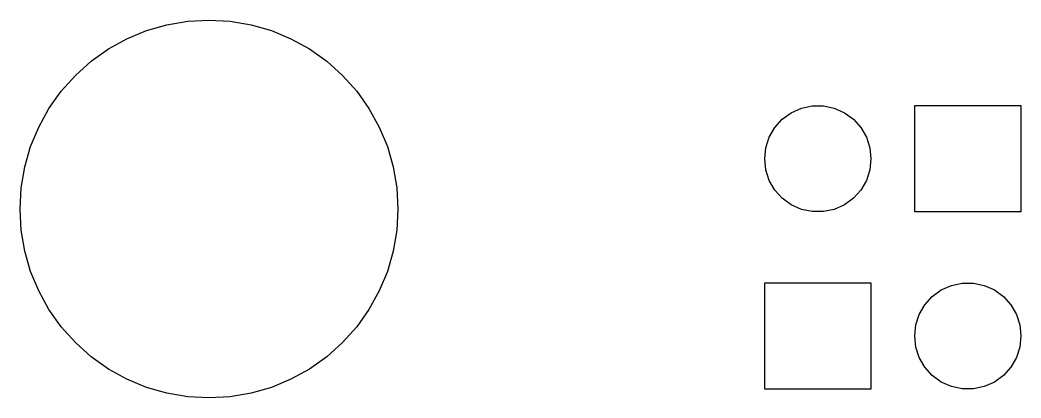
# Model space of a CAD drawing. Extents: x 102.1 to 177.9, y -148.1 to -124.3.
# Drawn here: x 160.95 to 177.9, y -148.05 to -141.65 of the extents above; entities that cross this region are included whole.
import ezdxf

# ---------------------------------------------------------------- set-up
doc = ezdxf.new("R2010")
doc.units = 0
doc.layers.add('BLACK', color=7, linetype='CONTINUOUS')

msp = doc.modelspace()

# ---------------------------------------------------------------- linework, layer by layer
at = {"layer": 'BLACK', "linetype": 'CONTINUOUS'}
for p, q in [((163.437933, -141.730231), (163.791714, -141.670121)), ((163.791714, -141.670121), (164.15, -141.65)), ((164.15, -141.65), (164.508286, -141.670121)), ((164.508286, -141.670121), (164.862067, -141.730231)), ((162.761572, -141.9669), (163.093107, -141.829573)), ((163.093107, -141.829573), (163.437933, -141.730231)), ((164.862067, -141.730231), (165.206893, -141.829573)), ((165.206893, -141.829573), (165.538428, -141.9669)), ((162.447497, -142.140483), (162.761572, -141.9669)), ((165.538428, -141.9669), (165.852503, -142.140483)), ((162.154833, -142.348139), (162.447497, -142.140483)), ((165.852503, -142.140483), (166.145167, -142.348139)), ((161.887258, -142.587258), (162.154833, -142.348139)), ((166.145167, -142.348139), (166.412742, -142.587258)), ((161.648139, -142.854833), (161.887258, -142.587258)), ((166.412742, -142.587258), (166.651861, -142.854833)), ((161.440483, -143.147497), (161.648139, -142.854833)), ((166.651861, -142.854833), (166.859517, -143.147497)), ((161.2669, -143.461572), (161.440483, -143.147497)), ((166.859517, -143.147497), (167.0331, -143.461572)), ((173.857782, -143.33117), (174.01, -143.220577)), ((174.01, -143.220577), (174.181885, -143.144049)), ((174.181885, -143.144049), (174.365924, -143.10493)), ((174.365924, -143.10493), (174.554076, -143.10493)), ((174.554076, -143.10493), (174.738115, -143.144049)), ((174.738115, -143.144049), (174.91, -143.220577)), ((174.91, -143.220577), (175.062218, -143.33117)), ((176.1, -144.9), (176.1, -143.1)), ((176.1, -143.1), (177.9, -143.1)), ((177.9, -143.1), (177.9, -144.9)), ((173.731885, -143.470993), (173.857782, -143.33117)), ((175.062218, -143.33117), (175.188115, -143.470993)), ((161.129573, -143.793107), (161.2669, -143.461572)), ((167.0331, -143.461572), (167.170427, -143.793107)), ((173.637809, -143.633937), (173.731885, -143.470993)), ((175.188115, -143.470993), (175.282191, -143.633937)), ((173.579667, -143.812879), (173.637809, -143.633937)), ((175.282191, -143.633937), (175.340333, -143.812879)), ((161.030231, -144.137933), (161.129573, -143.793107)), ((167.170427, -143.793107), (167.269769, -144.137933)), ((173.56, -144), (173.579667, -143.812879)), ((175.340333, -143.812879), (175.36, -144)), ((173.579667, -144.187121), (173.56, -144)), ((175.36, -144), (175.340333, -144.187121)), ((160.970121, -144.491714), (161.030231, -144.137933)), ((167.269769, -144.137933), (167.329879, -144.491714)), ((173.637809, -144.366063), (173.579667, -144.187121)), ((175.340333, -144.187121), (175.282191, -144.366063)), ((173.731885, -144.529007), (173.637809, -144.366063)), ((175.282191, -144.366063), (175.188115, -144.529007)), ((160.95, -144.85), (160.970121, -144.491714)), ((167.329879, -144.491714), (167.35, -144.85)), ((173.857782, -144.66883), (173.731885, -144.529007)), ((175.188115, -144.529007), (175.062218, -144.66883)), ((174.01, -144.779423), (173.857782, -144.66883)), ((175.062218, -144.66883), (174.91, -144.779423)), ((160.970121, -145.208286), (160.95, -144.85)), ((167.35, -144.85), (167.329879, -145.208286)), ((174.181885, -144.855951), (174.01, -144.779423)), ((174.365924, -144.89507), (174.181885, -144.855951)), ((174.554076, -144.89507), (174.365924, -144.89507)), ((174.738115, -144.855951), (174.554076, -144.89507)), ((174.91, -144.779423), (174.738115, -144.855951)), ((177.9, -144.9), (176.1, -144.9)), ((161.030231, -145.562067), (160.970121, -145.208286)), ((167.329879, -145.208286), (167.269769, -145.562067)), ((161.129573, -145.906893), (161.030231, -145.562067)), ((167.269769, -145.562067), (167.170427, -145.906893)), ((161.2669, -146.238428), (161.129573, -145.906893)), ((167.170427, -145.906893), (167.0331, -146.238428)), ((173.56, -147.9), (173.56, -146.1)), ((173.56, -146.1), (175.36, -146.1)), ((175.36, -146.1), (175.36, -147.9)), ((176.721885, -146.144049), (176.905924, -146.10493)), ((176.905924, -146.10493), (177.094076, -146.10493)), ((177.094076, -146.10493), (177.278115, -146.144049)), ((161.440483, -146.552503), (161.2669, -146.238428)), ((167.0331, -146.238428), (166.859517, -146.552503)), ((176.397782, -146.33117), (176.55, -146.220577)), ((176.55, -146.220577), (176.721885, -146.144049)), ((177.278115, -146.144049), (177.45, -146.220577)), ((177.45, -146.220577), (177.602218, -146.33117)), ((176.271885, -146.470993), (176.397782, -146.33117)), ((177.602218, -146.33117), (177.728115, -146.470993)), ((161.648139, -146.845167), (161.440483, -146.552503)), ((166.859517, -146.552503), (166.651861, -146.845167)), ((176.177809, -146.633937), (176.271885, -146.470993)), ((177.728115, -146.470993), (177.822191, -146.633937)), ((176.119667, -146.812879), (176.177809, -146.633937)), ((177.822191, -146.633937), (177.880333, -146.812879)), ((161.887258, -147.112742), (161.648139, -146.845167)), ((166.651861, -146.845167), (166.412742, -147.112742)), ((176.1, -147), (176.119667, -146.812879)), ((177.880333, -146.812879), (177.9, -147)), ((162.154833, -147.351861), (161.887258, -147.112742)), ((166.412742, -147.112742), (166.145167, -147.351861)), ((176.119667, -147.187121), (176.1, -147)), ((177.9, -147), (177.880333, -147.187121)), ((176.177809, -147.366063), (176.119667, -147.187121)), ((177.880333, -147.187121), (177.822191, -147.366063)), ((162.447497, -147.559517), (162.154833, -147.351861)), ((166.145167, -147.351861), (165.852503, -147.559517)), ((176.271885, -147.529007), (176.177809, -147.366063)), ((177.822191, -147.366063), (177.728115, -147.529007)), ((162.761572, -147.7331), (162.447497, -147.559517)), ((165.852503, -147.559517), (165.538428, -147.7331)), ((176.397782, -147.66883), (176.271885, -147.529007)), ((177.728115, -147.529007), (177.602218, -147.66883)), ((163.093107, -147.870427), (162.761572, -147.7331)), ((165.538428, -147.7331), (165.206893, -147.870427)), ((176.55, -147.779423), (176.397782, -147.66883)), ((176.721885, -147.855951), (176.55, -147.779423)), ((177.45, -147.779423), (177.278115, -147.855951)), ((177.602218, -147.66883), (177.45, -147.779423)), ((163.437933, -147.969769), (163.093107, -147.870427)), ((163.791714, -148.029879), (163.437933, -147.969769)), ((164.862067, -147.969769), (164.508286, -148.029879)), ((165.206893, -147.870427), (164.862067, -147.969769)), ((175.36, -147.9), (173.56, -147.9)), ((176.905924, -147.89507), (176.721885, -147.855951)), ((177.094076, -147.89507), (176.905924, -147.89507)), ((177.278115, -147.855951), (177.094076, -147.89507)), ((164.15, -148.05), (163.791714, -148.029879)), ((164.508286, -148.029879), (164.15, -148.05))]:
    msp.add_line(p, q, dxfattribs=at)

doc.saveas('drawing.dxf')
